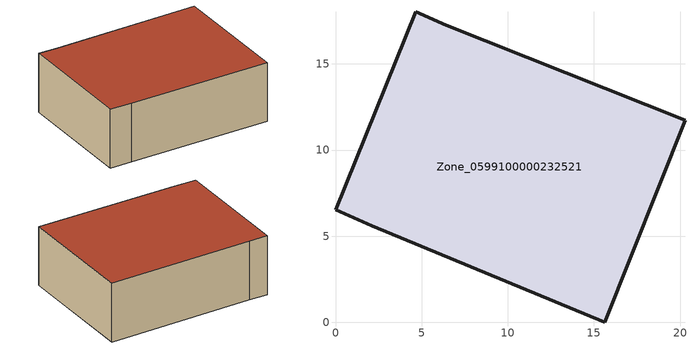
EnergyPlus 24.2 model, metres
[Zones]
Zone_0599100000232521
 floor ground (C_G): 20.28,11.73 15.61,0 2.1,5.6 0,6.53 4.64,18.04 6.42,17.25 z0
 wall outside (C_F): 6.42,17.25 4.64,18.04 0,6.53 2.1,5.6 15.61,0 20.28,11.73 6.42,17.25 z0:6.18
 roof outside (C_R): 15.61,0 20.28,11.73 6.42,17.25 4.64,18.04 0,6.53 2.1,5.6 z6.18
[BUILDING]
Pand.0599100000232521: North Axis=0; Terrain=City; Loads Convergence Tolerance Value=0.04; Temperature Convergence Tolerance Value=0.4; Solar Distribution=FullExterior; Maximum Number of Warmup Days=25; Minimum Number of Warmup Days=1
[Site:Location]
Rotterdam.The.Hague.AP_ZH_NLD Design_Conditions: Latitude=51.96; Longitude=4.45; Time Zone=1; Elevation=-4.5
[SITE:GROUNDTEMPERATURE:BUILDINGSURFACE]
18, 18, 18, 18, 18, 18, 18, 18, 18, 18, 18, 18
[MATERIAL] Thermal Absorptance=0.9; Solar Absorptance=0.7; Visible Absorptance=0.7
Name | Roughness | Thickness | Conductivity | Density | Specific Heat
G.TC.1946 | MediumSmooth | 0.15 | 1 | 540 | 1210
F.TC.1946 | Rough | 0.3 | 0.857143 | 1920 | 840
R.TC.1946 | MediumRough | 0.2 | 0.909091 | 1500 | 1000
[CONSTRUCTION]
C_G: G.TC.1946
C_F: F.TC.1946
C_R: R.TC.1946
[ZONE]
Zone_0599100000232521: Type=1; Multiplier=1; Ceiling Height=Autocalculate; Volume=Autocalculate; Floor Area=autocalculate; Part of Total Floor Area=Yes
[ZONEINFILTRATION:DESIGNFLOWRATE]
Infil_Zone_0599100000232521: Zone or ZoneList or Space or SpaceList=Zone_0599100000232521; Schedule=AlwaysOn; Design Flow Rate Calculation Method=Flow/Area; Flow Rate per Floor Area=0.003; Constant Term Coefficient=1; Temperature Term Coefficient=0; Velocity Term Coefficient=0; Velocity Squared Term Coefficient=0
[HVACTEMPLATE:ZONE:IDEALLOADSAIRSYSTEM]
Zone_0599100000232521: Maximum Heating Supply Air Temperature=50; Minimum Cooling Supply Air Temperature=13; Maximum Heating Supply Air Humidity Ratio=0.0156; Minimum Cooling Supply Air Humidity Ratio=0.0077; Heating Limit=NoLimit; Cooling Limit=NoLimit; Dehumidification Control Type=ConstantSensibleHeatRatio; Cooling Sensible Heat Ratio=0.7; Dehumidification Setpoint=60; Humidification Control Type=None; Humidification Setpoint=30; Outdoor Air Method=None; Outdoor Air Flow Rate per Person=0.00944; Outdoor Air Flow Rate per Zone Floor Area=0; Outdoor Air Flow Rate per Zone=0; Demand Controlled Ventilation Type=None; Outdoor Air Economizer Type=NoEconomizer; Heat Recovery Type=None; Sensible Heat Recovery Effectiveness=0.7; Latent Heat Recovery Effectiveness=0.65
[ZONECONTROL:THERMOSTAT]
ThermostatControl_Zone_0599100000232521: Zone or ZoneList=Zone_0599100000232521; Control Type Schedule=DualSetpointControlType; Control 1=Thermostat_Zone_0599100000232521; Temperature Difference Between Cutout And Setpoint=0
[THERMOSTATSETPOINT:DUALSETPOINT]
Thermostat_Zone_0599100000232521: Heating Setpoint Temperature Schedule=HeatingSetpoint_Zone_0599100000232521; Cooling Setpoint Temperature Schedule=CoolingSetpoint_Zone_0599100000232521
[SCHEDULE:COMPACT]
HeatingSetpoint_Zone_0599100000232521: Through: 12/31, For: AllDays, Until: 24:00, 21
CoolingSetpoint_Zone_0599100000232521: Through: 12/31, For: AllDays, Until: 24:00, 24
DualSetpointControlType: Through: 12/31, For: AllDays, Until: 24:00, 4
AlwaysOn: Through: 12/31, For: AllDays, Until: 24:00, 1
